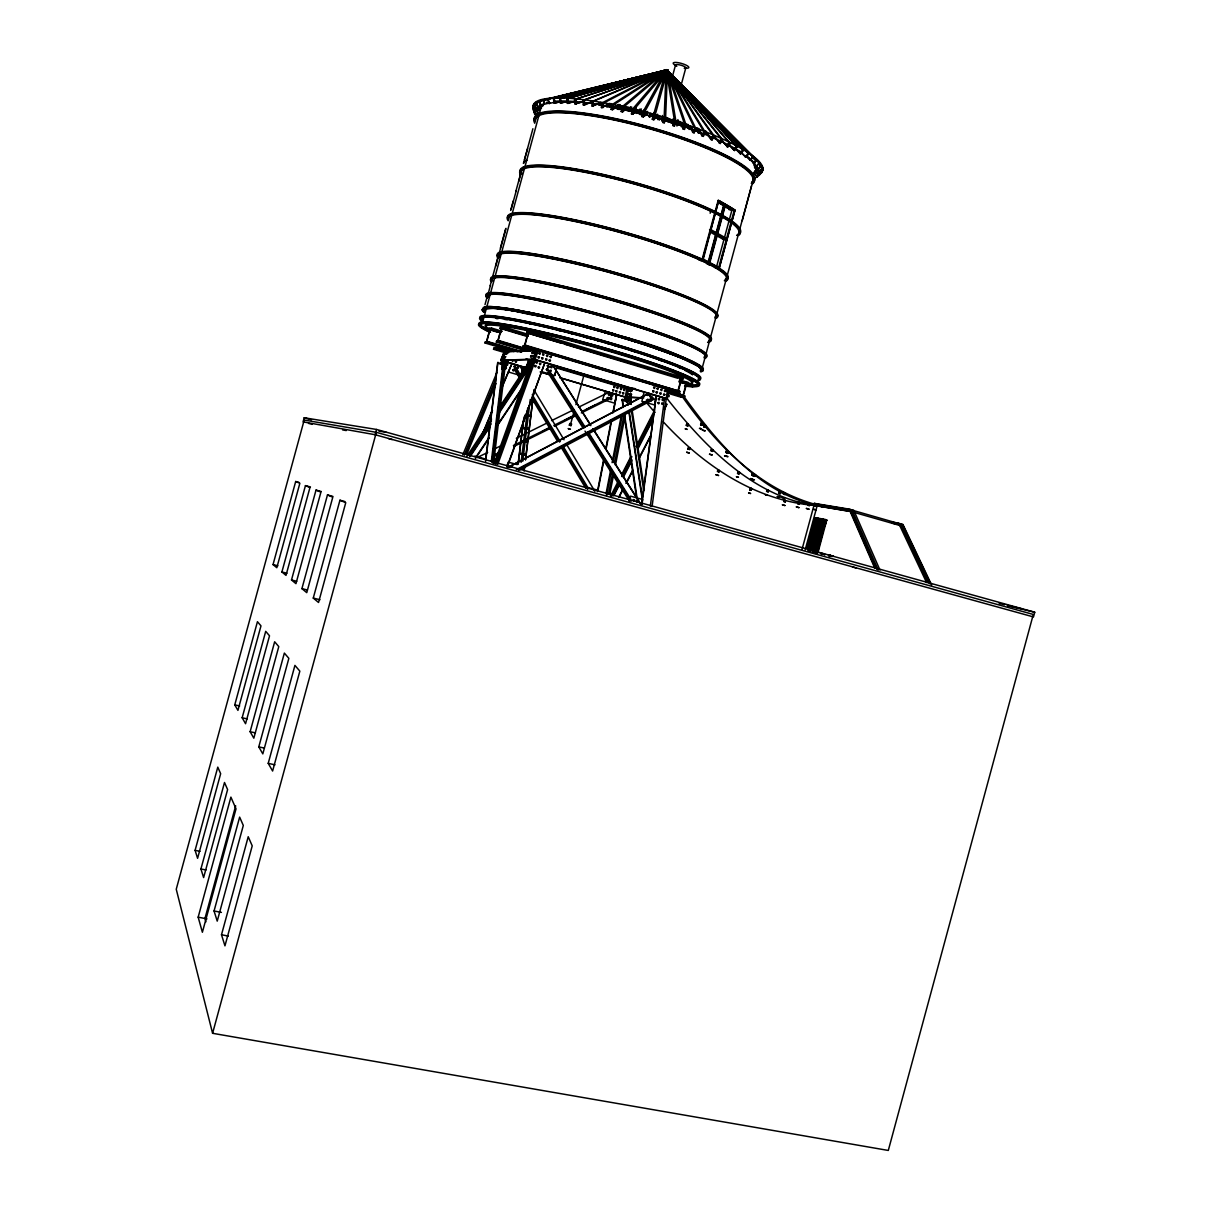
<?xml version="1.0" encoding="UTF-8"?>
<svg xmlns="http://www.w3.org/2000/svg" width="1211" height="1211" viewBox="0 0 1211 1211"><rect width="100%" height="100%" fill="white"/><g stroke="black" fill="none" stroke-linecap="round" stroke-linejoin="round"><path stroke-width="1.5" d="M611.04 103.556L601.428 107.628L601.534 103.147L666.201 69.829L667.412 69.996L669.289 73.114L666.459 69.996L547.856 99.105L549.522 103.48L547.856 99.105M602.775 107.855L602.881 103.389L667.488 70.056L574.604 99.453L575.028 103.964L583.339 101.739M662.992 116.786L662.75 122.417L664.203 122.856L665.566 118.663L667.518 70.147L666.201 69.708L674.588 121.494L673.028 125.611L674.451 126.065L676.026 121.948L667.503 70.162L666.186 69.708L684.82 124.9L683.049 128.941L684.442 129.41L686.213 125.369L667.488 70.177L666.171 69.723L694.72 128.411L696.053 128.896L694.085 132.862L692.753 132.377L689.513 125.656M662.75 122.417L664.112 118.224L666.156 69.738L667.443 70.011L665.52 71.752L667.231 69.905L670.591 74.265M664.203 122.856L664.445 117.225M499.674 408.501L531.659 360.257L530.736 359.924L530.494 364.768L499.492 411.437M662.069 121.039L662.402 115.469M620.35 104.661L612.539 109.732L611.146 109.444L611.464 105.009L666.171 69.814L667.473 70.026L623.135 107.461L622.621 111.881L621.198 111.563L621.712 107.143L666.156 69.799L667.503 70.056L612.857 105.281L611.464 105.009M612.539 109.732L612.857 105.281M492.635 462.89L504.972 360.061L505.88 360.378L493.619 463.207M491.333 461.285L503.08 364.011L504.972 360.061M491.938 462.314L503.655 365.026L505.88 360.378M518.096 463.919L523.364 420.777M518.232 463.949L523.954 417.038M520.382 453.444L525.09 454.17L524.984 454.942L520.291 454.201L523.773 453.958M521.865 441.364L522.698 440.698L521.865 441.364L526.573 442L526.664 441.228L521.956 440.607M523.424 428.512L528.238 428.285L528.147 429.042L524.166 428.603L523.515 427.755M524.999 415.661L529.828 415.328L529.737 416.084L524.999 415.661L528.405 415.978M521.124 453.535L520.291 454.201M525.741 415.767L525.09 414.904M521.093 462.39L527.724 408.001M522.728 461.3L530.267 399.418M528.98 415.994L529.086 415.222M524.242 454.852L524.333 454.08M527.406 428.951L527.496 428.179M524.545 467.219L524.091 470.973L524.681 467.249M525.453 459.726L533.915 390.381L525.604 459.741M485.535 460.21L497.63 362.952L503.08 364.011M485.656 461.361L497.963 362.24M759.645 173.324L762.824 170.07L759.645 173.324L754.498 167.618M641.966 504.715L642.647 499.507L630.583 496.147L629.448 501.324M650.337 506.077L664.582 398.147L656.286 395.573L641.558 503.64M652.093 506.546L667.503 389.155L668.82 389.397L667.094 398.964L533.34 359.243L536.988 350.024L538.305 350.569L535.035 359.637L500.779 360.257L533.733 359.092L667.579 398.843L666.247 398.601M667.094 398.964L668.82 389.397M654.682 405.125L655.938 395.664M641.981 503.731L656.286 395.573M657.694 118.95L658.284 115.257M658.088 119.722L658.678 116.014M659.026 119.299L659.632 115.605M659.42 120.071L660.025 116.377M701.744 369.385L700.594 370.097L701.926 368.356L698.929 365.344L691.239 361.075L654.228 346.618L604.834 331.254L547.947 316.404A114.561 10.672 15.5 0 0 537.23 314.012L527.194 311.923A114.561 10.672 15.5 0 0 518.051 310.183L509.831 308.775A114.561 10.672 15.5 0 0 502.701 307.715C497.312 308.442 485.672 303.34 482.659 309.199A114.53 10.657 15.5 0 0 483.749 310.576L482.659 309.199L483.522 307.337L496.722 307.034A114.53 10.657 15.5 0 1 502.701 307.73L509.831 308.775A114.53 10.657 15.5 0 1 518.005 310.167L570.986 322.141M636.562 109.989L632.929 114.288L631.461 113.925L632.187 109.565L666.156 69.784L667.518 70.071M629.887 399.615L630.325 398.676L629.977 400.235M630.492 402.521L631.37 397.163L631.098 402.627M632.929 114.288L633.656 109.913L667.518 70.102L696.053 128.896M700.654 371.913L702.955 369.93L699.943 366.903A114.591 10.596 15.5 0 0 696.658 364.889C656.347 346.195 613.084 334.902 570.351 323.186M597.432 491.469L603.517 460.301M605.667 449.311L611.388 419.975M612.811 412.648L616.762 394.332L613.19 412.663M605.424 391.108L602.669 399.615L614.87 403.233L616.429 394.347M597.795 491.545L603.88 460.362M606.03 449.357L611.752 420.005M605.984 493.816L610.647 470.004M612.085 462.678L621.394 415.07M624.27 400.417L624.982 396.754L627.555 396.845L628.797 397.208L628.07 400.886M641.391 397.889L625.194 397.132L626.92 388.322L634.292 388.474M606.59 495.45L611.298 471.321M613.114 462.042L622.197 415.661M625.103 400.811L625.83 397.102M626.435 397.344L628.115 388.534L635.548 388.701M560.269 377.877L626.738 397.496L628.464 388.686L626.92 388.322M608.452 494.33L612.781 472.26M614.582 463.056L623.953 415.237M626.465 402.355L627.555 396.845M626.814 402.355L627.858 397.041L631.37 397.163M627.752 400.69L627.858 397.041M609.693 494.678L613.659 474.455M615.46 465.251L625.194 415.6M641.875 116.544L642.814 112.229L666.141 69.769L667.549 70.117L653.819 119.798L652.351 119.374L653.501 115.121L666.156 69.738L667.549 70.132L644.297 112.623L643.359 116.937L641.875 116.544L644.585 111.624M554.82 375.516L557.09 366.191L554.623 375.577L541.544 371.595M518.808 181.317L520.836 173.067M575.286 92.46L667.064 69.829L670.637 74.159L666.883 69.784L650.579 74.355L666.958 69.799L672.014 75.415M682.399 86.026L666.837 69.754L656.029 73.447L666.898 69.784L685.154 88.554M653.244 117.724L654.697 112.335M653.819 119.798L654.969 115.545L653.501 115.121M654.44 118.723L655.56 114.515M742.237 220.674L753.287 179.637M1034.754 612.236L1033.483 616.929L375.077 434.704L303.068 421.867L304.188 417.765L376.515 429.451L1034.754 612.236L1007.264 605.667M195.092 850.349L217.783 767.138L220.659 773.693L197.59 858.311L195.092 850.349L200.012 851.333M234.767 704.863L257.443 621.712L260.986 625.845L237.931 710.373L234.767 704.863L239.657 705.968M295.681 481.509L299.859 483.265L276.819 567.732L273.035 564.583L295.681 481.509L298.905 482.356M200.92 868.968L224.504 782.488L227.607 789.572L203.615 877.566L200.92 868.968L206.021 869.982M242.155 717.76L265.709 631.355L269.523 635.805L245.561 723.724L242.155 717.76L247.211 718.91M305.444 485.626L309.955 487.533L286.008 575.392L281.906 571.97L305.444 485.626L310.455 486.958M198.165 917.181L230.892 797.11L236.024 808.842L202.388 932.258L198.165 917.181L206.975 918.877M250.132 731.716L274.655 641.785L278.787 646.598L253.826 738.18L250.132 731.716L255.4 732.897M316.01 490.107L320.9 492.166L295.953 583.672L291.503 579.963L316.01 490.107L321.218 491.484M235.676 805.815L204.962 918.483L205.931 921.843M214.059 910.975L239.642 817.107L243.305 825.463L217.223 921.117L214.059 910.975L221.416 912.398M258.791 746.869L284.358 653.092L288.854 658.345L262.817 753.893L258.791 746.869L264.27 748.08M327.47 494.951L332.783 497.191L306.761 592.663L301.917 588.637L327.47 494.951L332.874 496.389M221.492 934.771L248.225 836.725L252.221 845.868L224.958 945.852L221.492 934.771L228.334 936.073M268.221 763.354L294.924 665.399L299.844 671.136L272.611 771.029L268.221 763.354L275.003 764.837M339.943 500.234L345.756 502.686L318.554 602.488L313.271 598.083L339.943 500.234L344.953 501.551M375.077 434.704L376.515 429.451M212.591 1033.301L376.349 432.327L1033.301 614.446L888.299 1150.45L212.591 1033.301L176.246 889.237L304.203 420.05L376.349 432.327M485.005 304.627L487.579 295.227M490.137 285.796L492.287 277.94M492.71 276.365L497.842 257.519M500.4 248.088L505.592 229.046M510.664 210.396L513.237 200.981M515.795 191.58L520.927 172.749M523.47 163.409L532.901 128.744M487.927 294.697L490.5 285.236M495.647 266.329L506.001 228.334M511.087 209.639L516.234 190.748M513.933 351.584L485.051 343.001L485.384 341.79L520.851 351.932M497.736 332.238L488.714 329.528L489.047 328.332L491.545 328.06L502.308 331.284M486.474 341.714L489.819 329.407L500.673 332.662M521.139 351.917L486.746 341.684L490.107 329.377L500.188 331.95M485.051 343.001L487.533 342.804L487.866 341.593L521.986 351.75M491.212 329.271L491.545 328.06M506.183 353.022L493.543 349.268L493.861 348.102L507.621 351.78M527.103 351.311L496.328 342.138L496.661 340.912L530.161 350.463M525.407 335.931L500.082 328.332L500.431 327.091L503.065 326.803L528.268 334.387M497.827 340.821L501.263 328.211L528.193 336.295M493.543 349.268L496.01 349.131L496.343 347.935L508.877 351.659M530.463 350.448L498.115 340.791L501.551 328.181L527.935 335.629M496.328 342.138L498.932 341.941L499.28 340.7L531.705 350.373M502.716 328.045L503.065 326.803M535.565 350.6L522.97 346.846L523.303 345.589L677.812 391.304L681.218 378.816L679.598 378.816M526.785 332.813L527.133 331.557L529.964 331.284L683.564 377.605L683.231 378.831L526.785 332.813L560.95 343.091M524.56 345.513L528.041 332.692M849.456 509.589A226.548 185.48 -86.1 0 1 816.214 504.639C757.178 488.563 713.218 441.304 679.492 392.591L679.825 391.35L524.863 345.483L528.359 332.662L683.231 378.831M522.97 346.846L525.771 346.664L526.119 345.407L679.825 391.35M529.616 332.556L529.964 331.284M644.676 116.105L645.675 112.456M646.674 114.984L647.658 111.397M652.623 116.771L653.607 113.183M569.397 425.122L569.836 423.532L571.516 424.017L571.092 425.606L569.397 425.122L571.092 425.606M570.033 425.349L569.836 423.532M570.472 424.622L573.938 411.922M575.906 404.671L584.292 373.851M570.457 425.379L571.516 424.017M655.075 118.678L656.059 115.06M656.589 117.845L657.558 114.243M672.589 75.854L675.541 64.955M681.415 84.089L685.85 67.74M700.836 260.637L697.899 258.276L703.288 259.154L718.532 201.162L734.82 210.729L728.992 209.654M710.146 213.242L711.129 209.639M718.168 200.39L702.077 259.593L718.501 268.267L734.35 209.912L718.168 200.39A113.077 19.543 15.7 0 1 722.937 202.888A113.062 19.543 15.7 0 1 731.066 207.671A113.077 19.543 15.7 0 1 734.32 209.897M719.152 268.403L702.637 259.669L718.728 200.451L735.016 210.033L719.152 268.403L714.808 267.525M668.654 392.137L667.73 395.543L669.244 395.588L668.926 396.754M723.588 205.416L708.026 262.742L709.328 262.954L724.905 205.613L723.588 205.416L725.268 205.825L709.691 263.15L708.39 262.923L723.951 205.628M668.684 390.351L675.889 392.5L676.207 391.274L677.812 391.304M678.221 391.32L681.611 378.831M710.357 229.348L725.843 238.007L725.404 239.627L723.058 239.248L723.497 237.628L709.54 229.833M668.29 393.378L680.96 397.163L681.278 395.967L682.868 396.012L686.183 383.796L684.593 383.766M667.079 391.198L683.261 396.027L686.576 383.796L688.181 383.811L688.499 382.615L679.507 379.906M714.99 266.814L719.349 267.692L734.82 210.729M668.639 391.229L684.851 396.073L684.518 397.284C721.711 448.797 771.331 506.894 840.237 508.151M691.784 385.143L691.466 386.339L692.722 386.718L693.055 385.522L686.743 383.63A107.446 9.143 15.4 0 0 624.21 354.445M686.334 425.455L686.758 423.926L688.348 424.395L687.939 425.924L686.334 425.455L686.758 423.926M751.486 185.873L701.623 370.172L698.596 366.57L685.335 359.773M688.06 449.024L688.453 447.525L689.498 447.782L689.619 449.478L688.06 449.024L689.619 449.478M688.65 449.145L688.453 447.525M689.089 449.281L689.498 447.782M700.639 424.728L701.063 423.123L702.183 423.381L702.304 425.228L700.639 424.728L701.063 423.123M702.183 423.381L702.304 425.228M703.833 426.711L704.257 425.137L705.907 425.621L705.468 427.195L703.833 426.711L705.468 427.195M704.393 426.938L704.257 425.137M704.923 426.968L705.907 425.621M710.933 450.931L711.341 449.417L712.931 449.871L712.522 451.4C711.523 450.734 711.765 451.975 711.341 449.417M717.381 471.563L717.79 470.08L719.349 470.519L718.94 472.002C717.835 471.427 718.426 472.532 717.79 470.08M725.979 452.445L726.403 450.855L728.341 451.279L728.447 453.05C721.862 451.658 731.081 453.429 726.827 452.581L727.251 451.022L727.372 452.747M726.403 450.855C725.328 455.366 728.734 449.054 727.629 452.914L726.827 452.581M728.447 453.05L728.341 451.279M737.575 473.35L737.999 471.836L739.573 472.29L739.149 473.804L737.575 473.35L739.149 473.804M738.089 473.546L737.999 471.836M738.755 473.607C736.56 473.274 740.572 473.925 739.573 472.29M751.713 475.166L752.137 473.607L753.227 473.879L753.318 475.62L751.713 475.166L753.318 475.62M752.228 475.348L752.137 473.607M752.803 475.423L753.227 473.879M749.715 489.668L750.124 488.184L751.168 488.442L751.259 490.092L749.715 489.668L751.259 490.092M753.545 475.923L753.984 474.349L755.089 474.621L755.18 476.392L753.545 475.923L753.984 474.349M750.215 489.834L750.124 488.184M750.865 489.91C748.474 489.123 752.712 491.045 751.168 488.442M755.089 474.621L755.18 476.392M766.548 491.484L766.957 489.986L768.516 490.425L768.107 491.938C767.184 491.348 767.335 492.468 766.957 489.986M778.718 493.24L779.142 491.696L780.717 492.15L780.308 493.679L778.718 493.24L779.142 491.696M783.32 494.103L783.744 492.544L785.349 492.998L784.925 494.557C783.684 493.876 784.41 495.178 783.744 492.544M783.789 501.642L784.183 500.173L785.228 500.431L785.303 502.081C784.425 501.46 784.546 502.641 784.183 500.173M785.228 500.431L785.303 502.081M797.761 503.685L798.17 502.187L799.714 502.626L799.305 504.124L797.761 503.685L798.17 502.187M807.813 505.154L808.221 503.64L809.781 504.079L809.372 505.608L807.813 505.154L808.221 503.64M876.825 569.337L850.727 509.392L814.261 503.352L813.716 505.35L850.152 511.481L874.736 568.035M802.076 549.234L814.413 503.746L853.77 510.27L880.003 570.154M814.897 505.895L815.306 504.351L816.411 504.639L816.471 506.349L814.897 505.895L816.471 506.349M815.366 506.077L815.306 504.351M815.896 506.077L815.124 505.895L816.411 504.639M805.179 549.87L817.319 505.108M807.026 548.659L815.427 517.672L825.599 519.534L816.365 553.609M818.742 548.886L808.721 546.615L807.949 549.446L817.97 551.747L818.212 548.734M814.882 523.879L815.654 521.048L825.766 523.001L824.979 525.877L815.412 524.03L815.654 521.048M808.009 550.717L816.804 518.323L827.295 520.306M808.539 550.869L816.804 518.323M808.872 550.793L817.289 519.807L825.766 521.381M809.13 550.975L818.046 518.55L809.659 551.126M810.356 551.262L819.302 518.777M811.385 549.597L819.181 518.762M812.097 549.733L820.543 519.019M812.127 551.686L820.422 518.989M812.838 551.822L821.8 519.247L813.383 551.974M814.095 552.11L823.071 519.474M814.625 552.261L822.95 519.458M815.336 552.398L824.328 519.716M815.881 552.549L824.207 519.686M817.137 552.837L826.023 520.079L820.165 519.004M817.258 552.867L822.678 532.84M823.677 529.207L825.478 519.928M817.864 552.973L826.75 520.155M527.618 148.62L524.469 159.716M652.351 119.374L654.303 112.366M494.149 463.298L494.845 462.087L494.618 463.071M512.026 360.348L512.662 361.529L513.358 360.197M520.685 375.561L523.288 366.842L520.821 375.622L508.378 371.974M494.194 463.556L531.75 359.485L534.445 359.379L496.707 464.04M525.483 368.704L528.859 368.644L532.113 359.637L529.479 368.916L525.483 368.704L528.965 359.743L532.113 359.637M495.587 463.934L533.112 359.879L531.75 359.485L535.474 359.803L497.766 464.358M533.34 359.243L537.003 350.024L504.291 351.78L500.718 360.242L526.134 367.796M507.046 465.448L508.257 462.102L517.233 464.6M507 466.916L544.92 362.498L507.333 466.992M493.604 462.224L494.83 458.924L497.797 459.469L494.83 458.924M648.824 116.438L650.156 112.941M649.459 117.3L650.791 113.804M650.156 116.831L651.503 113.35M507.439 360.484L504.699 369.294L508.03 360.727L504.609 360.575L501.793 367.387M526.104 368.961L528.965 359.743M495.466 463.238L495.693 462.254L495.087 463.162M505.123 362.816L504.911 363.709L505.487 362.8M541.559 107.915L534.339 109.838L539.879 108.127M500.991 360.378L504.23 351.765L536.473 350.66M462.829 454.746L496.798 372.731M500.415 363.996L501.854 360.515L505.532 360.817L503.458 360.878L502.005 364.375M501.99 360.772L505.502 352.295M464.403 455.154L496.222 378.332M465.524 453.868L495.632 381.193M502.081 365.616L504.23 360.424M466.825 454.231L496.207 383.297M501.944 369.461L504.805 362.543M482.069 434.825L492.181 410.438M502.293 386.052L511.996 363.406L501.884 387.808M483.083 433.129L492.483 410.468M692.753 132.377L694.72 128.411M644.449 115.075L646.159 111.7M645.766 115.499L647.461 112.123M610.586 496.192L618.231 481.282M621.621 474.651L630.946 456.441M636.032 446.496L654.697 410.06M611.479 496.389L618.276 483.144M621.667 476.513L631.87 456.638M636.956 446.708L654.788 411.937M613.084 495.965L619.033 484.385M623.287 476.105L631.794 459.559M637.743 447.964L653.047 418.173M613.992 495.45L619.093 485.52M623.347 477.255L631.854 460.695M637.803 449.114L653.123 419.324M619.033 496.586L623.317 488.321M625.875 483.356L632.717 470.14M638.712 458.575L650.685 435.43M664.37 409L666.928 404.035L664.37 409.727M619.033 497.297L623.317 489.032M626.738 482.432L632.717 470.867M638.712 459.287L650.685 436.157M623.014 407.501L622.272 399.448L627.162 400.659L627.737 404.338M643.359 116.937L646.038 112.002M627.162 400.659L629.236 396.845L630.114 397.072L631.249 404.444M628.237 405.231L627.661 401.552L630.114 397.072M663.159 71.388L667.306 70.208L705.468 132.499L703.319 136.389L702.047 135.889L704.196 131.999L666.232 69.693L737.287 147L734.532 150.542L728.553 144.472M667.079 72.191L666.489 69.693L714.369 136.147L712.053 139.946L710.857 139.447L713.173 135.647L666.262 69.693L730.339 143.428L727.72 147.061L720.666 139.507M758.903 175.217L762.173 172.053L758.903 175.217L755.043 171.084M638.454 113.683L641.421 108.975M639.65 114.47L641.709 110.988M640.922 114.924L643.964 110.125M466.78 456.441L491.545 419.082M499.795 406.624L530.736 359.924M468.702 455.185L491.409 420.944M469.52 456.562L491.227 423.88M470.474 456.123L490.107 426.575M499.416 412.573L528.359 369.022M719.092 143.019L721.574 139.295L666.307 69.693L722.679 139.795L720.212 143.519L713.234 135.602L714.369 136.147M475.484 457.773L488.972 437.595M497.267 425.182L524.242 384.826M475.439 458.5L488.926 438.321M497.221 425.909L521.093 390.214M726.706 146.561L729.325 142.928L666.338 69.678L753.363 157.097L749.76 159.958L753.363 157.097M647.37 395.452L648.702 395.301M510.361 466.765L511.753 466.598M634.458 113.198L636.729 110.231M635.366 112.986L637.637 110.019M636.608 113.44L640.029 108.99M733.624 150.058L736.379 146.516L666.383 69.693L748.837 153.858L745.885 157.248L739.936 151.39M739.8 153.479L742.661 150.013L743.463 150.482L740.602 153.948L735.94 149.392M631.461 113.925L636.32 108.218M745.189 156.794L748.141 153.403L748.837 153.858M629.16 400.084L629.402 398.979M628.676 110.928L631.188 108.173M629.871 111.397L632.369 108.642M534.308 103.768L535.504 108.036L534.308 103.768L537.941 102.844M756.678 166.195L759.464 162.652L756.678 166.195L748.201 157.672M758.54 168.798L761.477 165.347L758.54 168.798L753.075 163.137M667.685 72.539L666.883 69.784L664.809 71.721L666.777 69.738L679.765 83.604M665.278 71.721L667.185 69.875L669.426 72.917M762.597 167.829L759.524 171.175L762.597 167.829L759.963 165.135M664.748 71.737L666.837 69.754L667.624 72.493L666.716 69.738L655.999 73.008M550.233 102.799L540.424 105.221L539.334 100.846L667.17 69.875L665.172 71.706L667.064 69.829L670.712 74.083L666.837 69.754L656.059 73.19L666.807 70.117M624.74 110.262L627.495 107.673M626.541 110.549L630.689 106.674M753.53 172.643L757.329 176.867L760.387 173.99M627.692 111.018L631.824 107.143M580.402 91.309L667.064 69.829L664.975 71.706L666.958 69.799L667.761 72.63L666.943 69.799L645.266 75.566M622.621 111.881L628.342 107.022M621.198 111.563L626.92 106.704M617.973 109.081L620.91 106.689M619.048 109.565L621.985 107.173M669.153 72.917L667.019 69.814M757.329 176.867L753.802 172.431M616.838 108.899L621.379 105.645M617.837 109.384L622.378 106.129M590.06 424.032L552.64 364.95L547.069 368.598L584.565 427.695M520.019 378.74L514.221 369.098L519.701 365.737L523.561 372.171M514.221 369.098L516.719 368.916L520.594 375.38M611.146 109.444L618.957 104.388M608.951 107.052L612.115 105.069M615.869 106.629L619.033 104.63M700.987 370.717L703.288 368.719C667.564 345.211 622.832 337.778 582.309 324.911M701.593 371.671L702.774 370.96M606.938 107.234L611.827 104.494M609.405 106.795L612.66 104.963M543.391 104.933L537.533 106.492L536.382 102.163L542.24 100.604M509.559 360.257L508.665 360.348M537.533 106.492L536.73 101.966M516.234 469.686L651.397 398.449L653.471 398.328L653.879 399.252L518.414 470.685M519.64 468.869L653.471 398.328M508.423 467.083L648.672 393.348L651.397 398.449M508.726 467.098L649.035 393.333M601.428 107.628L609.708 103.329M493.195 455.548L498.251 453.035M513.403 445.512L550.46 427.089M553.821 425.424L575.709 414.54M582.446 411.195L611.071 396.966L609.057 392.228L611.676 397.859L581.356 412.936M543.149 430.98L549.87 427.634M564.977 420.126L573.378 415.948M586.805 409.273L595.207 405.11M493.755 456.471L498.811 453.958M513.979 446.42L551.035 427.998M554.411 426.333L576.3 415.449M477.391 457.44L487.655 452.475M494.255 449.069L502.671 444.891M516.325 438.261L548.356 422.351M551.55 420.626L573.651 409.802M578.51 407.244L609.057 392.228M757.935 175.398L755.331 178.062M663.113 71.267L667.155 70.193L743.463 150.482M598.749 104.812L602.2 103.253M599.4 105.266L602.836 103.707M701.926 370.475L703.107 369.749A114.53 10.657 15.5 0 0 700.261 365.677A114.591 10.672 15.5 0 0 696.991 363.663M575.649 101.315L567.384 103.374L566.809 98.878L667.367 69.966L584.504 105.024L583.293 104.873L583.036 100.362L667.533 70.162L666.156 69.738L592.043 101.603L592.118 106.099L600.732 102.375M592.118 106.099L602.003 102.572M661.403 71.873L667.11 70.177M661.373 71.721L666.655 69.723L759.797 163.031M583.293 104.873L593.905 100.952M583.036 100.362L667.428 70.011L553.397 98.697L554.229 103.177L560.526 101.754M539.334 100.846L540.424 105.221M575.028 103.964L582.203 101.633M574.604 99.453L667.397 69.981L559.724 98.621L560.436 103.117L566.793 101.663M666.58 70.026L548.568 99.03M538.85 108.415L533.309 109.701L534.641 114.122L538.244 113.047M538.108 112.714L534.641 114.122M644.07 392.152L641.875 401.341L654.909 405.064M567.384 103.374L576.421 100.725M566.809 98.878L667.352 69.966L559.724 98.621M552.64 364.95L590.847 425.666M539.485 110.05L534.066 111.866L539.485 110.352M560.436 103.117L565.855 101.648M593.784 328.166L582.446 325.108A113.107 10.536 15.5 0 0 548.553 316.707A113.153 10.536 15.5 0 0 537.956 314.345A113.107 10.536 15.5 0 0 528.041 312.287A113.153 10.536 15.5 0 0 503.882 308.139C500.537 308.654 481.312 303.234 485.111 310.924L483.976 308.502C494.875 304.233 507.772 309.986 518.989 310.546M536.745 104.661L533.249 105.342L534.339 109.838M582.128 326.395A113.153 10.46 15.5 0 0 503.549 309.395C500.204 309.91 480.979 304.476 484.778 312.135L483.643 309.728C500.991 305.066 520.155 313.785 537.608 315.632M535.731 107.794L541.166 106.417M535.504 108.036L542.755 106.19M554.229 103.177L559.694 101.769M553.397 98.697L667.276 69.92M545.904 99.711L551.414 98.348M560.587 96.078L571.607 93.368M536.382 102.163L547.387 99.453M554.714 97.637L562.055 95.836M565.734 94.927L576.739 92.218M548.81 103.556L554.986 102.133M633.807 501.006C636.562 499.749 631.627 498.448 633.489 500.915M637.243 501.959C639.983 500.703 635.048 499.401 636.925 501.869M488.714 329.528L489.819 329.407M500.082 328.332L501.263 328.211M486.746 341.684L487.866 341.593M498.115 340.791L499.28 340.7M524.863 345.483L526.119 345.407M496.343 347.935L495.238 348.011L507.909 351.765M653.879 399.252L651.457 399.388L648.672 393.348M504.699 369.294L501.672 369.34L504.609 360.575M679.931 377.59L683.564 377.605M684.911 382.57L688.499 382.615M675.889 392.5L679.492 392.591L525.771 346.664M683.261 396.027L684.851 396.073M680.96 397.163L684.518 397.284L668.305 392.44M625.194 397.132L643.858 397.798M830.701 507.061C760.675 504.412 707.239 449.675 666.595 397.995M829.035 555.016L830.776 555.531L829.626 555.198M526.664 441.228L526.573 442M828.369 555.228L833.213 556.137L830.655 555.471M699.549 258.503L703.288 259.154M700.791 260.456L697.703 258.987L702.637 259.669M592.043 101.603L593.314 101.785L593.405 106.296M723.497 237.628L725.843 238.007M608.77 493.074L611.585 493.679M378.892 431.131L386.264 432.342M814.201 505.275L850.667 511.405L902.392 526.225L929.548 583.672M890.645 521.911L899.909 523.515L927.762 582.536M890.085 522.153L902.906 524.378L931.683 585.08M893.415 523.046L897.079 523.682M893.869 523.591L899.243 524.514L926.597 582.627M601.534 103.147L602.881 103.389M342.592 429.905L346.27 430.571M735.016 210.033L729.189 208.958L718.395 202.615M714.717 266.647L719.077 267.51M516.719 368.916L515.265 368.628L520.094 376.682M832.108 555.879L831.427 555.652M621.712 107.143L623.135 107.461M548.189 317.993L517.672 311.439L496.374 308.29L483.991 308.29L482.16 309.834L483.431 311.772M817.97 551.747L808.479 549.597L808.721 546.615M701.638 423.366L702.743 423.623M547.599 317.691L559.27 320.597M832.305 555.94L831.7 555.728M726.963 451.067L728.871 451.491M999.136 603.381L1004.646 604.698M1008.309 605.561L1021.161 608.633M688.998 447.722L690.028 447.979M632.187 109.565L633.656 109.913M752.652 473.804L753.742 474.076M754.498 474.545L755.619 474.818M558.831 320.34L570.638 323.428M621.894 400.114L627.661 401.552M750.623 488.351L751.653 488.623M815.79 504.533L816.895 504.805M301.917 588.637L307.367 589.999M313.271 598.083L319.992 599.748M784.667 500.34L785.712 500.597M828.808 555.304L831.079 555.894M820.362 553.382L823.102 554.093M281.906 571.97L286.931 573.227M291.503 579.963L296.725 581.265M273.035 564.583L277.879 565.794M687.106 425.561L687.167 425.636M821.845 553.427L820.604 553.064L823.086 553.715M823.404 553.881L824.721 554.184L822.602 553.669M832.85 556.455L830.943 555.955M823.949 554.411L825.191 554.714L824.07 554.366M828.945 556.258L829.823 556.485M569.094 428.815C565.431 427.983 573.136 429.875 569.412 429.027M751.516 478.799C747.793 477.921 755.497 479.844 751.562 478.935M753.363 479.617C749.337 478.708 757.42 480.661 753.409 479.768M749.533 493.149C745.946 492.287 753.378 494.164 749.579 493.271M823.147 553.821L823.692 553.927M642.814 112.229L644.297 112.623M822.875 553.745L823.828 553.911M581.946 326.198L593.435 329.453M831.079 556.439L829.807 556.061L831.336 556.47M822.481 554.017L820.604 553.503M308.533 423.381L312.166 424.38M737.378 476.907C741.404 478.118 733.442 475.832 737.454 477.043M766.366 495.027C770.317 496.222 762.446 493.967 766.396 495.148M388.489 438.579L392.122 439.593M852.483 566.975L856.132 567.989M304.188 417.765L311.469 419.778M726.615 456.229L728.023 456.683L724.511 455.881L726.706 456.411M474.894 456.047L485.036 458.924M593.451 329.301L620.562 337.097M700.397 428.467C704.681 429.844 696.416 427.332 700.533 428.694M686.107 429.012C690.24 430.314 682.126 427.922 686.243 429.224M815.427 517.672L818.591 518.565M814.261 503.352L821.981 505.426M829.051 555.44L832.971 556.424M850.879 509.801L902.573 524.635L930.532 583.672M604.486 332.541L645.191 344.817L679.825 357.23M604.834 331.254L630.855 338.838M500.718 360.242L525.862 367.66M540.227 371.898L550.99 375.092M559.966 377.741L626.738 397.496M540.515 372.034L551.293 375.213M556.485 366.297L561.919 367.902M565.537 368.977L594.495 377.575M598.113 378.649L627.071 387.248M493.861 348.102L506.501 351.841M557.06 366.857L627.48 387.762M496.01 349.131L508.559 352.855M556.954 367.205L632.233 389.548M556.303 367.221L628.464 388.686M526.043 358.91L529.661 359.985M556.742 368.023L628.978 389.442M523.303 345.589L535.898 349.358M669.017 389.125L676.207 391.274M536.609 350.191L668.351 389.533M668.487 391.728L682.868 396.012M496.661 340.912L527.436 350.085M668.608 392.182L681.278 395.967M498.932 341.941L529.57 351.084M485.384 341.79L514.251 350.388M487.533 342.804L518.066 351.886M625.572 338.611L615.4 335.553A114.53 10.581 15.5 0 0 496.389 308.29L485.005 308.078L482.266 309.335L482.326 310.41A114.53 10.581 15.5 0 0 483.885 312.166M500.431 327.091L525.756 334.705M679.492 380.935L683.11 382.025M679.174 381.102L688.181 383.811M488.033 323.882L481.251 321.854L480.918 323.08L482.281 323.488L541.983 104.207L543.33 104.676M679.386 381.632L686.576 383.796M679.159 382.146L682.777 383.221M489.047 328.332L498.069 331.027M490.107 329.377L500.96 332.631M484.264 316.177L482.917 315.768L482.584 317.01L483.931 317.418M527.133 331.557L678.13 377.045M564.538 344.166L677.797 378.271M664.112 118.224L665.566 118.663M486.701 307.261L485.339 306.852L485.005 308.078L486.368 308.487M490.47 293.38L489.123 292.956L488.79 294.197L490.137 294.606M625.497 337.354L640.68 341.956M625.133 338.641L630.507 340.124M495.027 276.698L493.664 276.275L493.331 277.516L494.678 277.924M501.596 252.524L500.249 252.1L499.916 253.326L501.263 253.75M630.008 340.14L635.427 341.669M635.215 340.382L645.539 343.53M634.867 341.653L640.331 343.228M512.026 214.241L510.679 213.817L510.346 215.043L511.693 215.482M674.588 121.494L676.026 121.948M639.711 343.197L645.191 344.817M524.741 167.557L523.394 167.103L523.061 168.344L524.408 168.783M644.857 343.485L650.337 345.12M644.509 344.757L649.989 346.391M539.167 114.561L537.835 114.106L537.487 115.333L538.834 115.787M649.596 345.044L655.045 346.709A114.53 10.657 15.5 0 1 672.483 352.976M649.247 346.331L654.697 347.996A114.53 10.581 15.5 0 1 696.658 364.905L699.943 366.903A114.53 10.581 15.5 0 1 702.774 370.975M497.63 362.952L503.655 365.026M684.82 124.9L686.213 125.369M654.228 346.618L663.174 349.752A113.107 10.536 15.5 0 1 701.896 368.356M653.895 347.89L662.826 351.023A113.153 10.46 15.5 0 1 701.653 369.597L700.261 371.293L701.926 368.356M768.107 491.938L768.516 490.425M799.305 504.124C796.55 503.337 800.456 504.548 799.714 502.626M718.94 472.002L719.349 470.519M809.372 505.608C806.526 504.775 810.522 506.062 809.781 504.079M784.925 494.557L785.349 492.998M780.308 493.679C777.507 492.907 781.428 494.043 780.717 492.15M712.522 451.4L712.931 449.871M704.196 131.999L705.468 132.499M687.939 425.924L688.348 424.395M533.733 359.092L535.035 359.637M721.574 139.295L722.679 139.795M729.325 142.928L730.339 143.428M697.899 258.276L701.033 259.926M702.834 258.942L719.349 267.692M703.969 260.426L716.473 267.026L731.928 210.109L718.078 201.98M736.379 146.516L737.287 147M709.903 230.998L725.404 239.627M710.645 232.345L723.058 239.248M598.37 490.349L587.274 487.322M761.689 165.71L666.716 69.738L680.037 83.559M745.794 155.947L750.336 160.397M689.089 92.581L695.644 99.302M704.832 108.718L707.466 111.397M752.092 157.082L756.027 161.108M686.592 90.28L691.844 95.654M760.054 165.468L762.673 168.147M748.141 153.403L666.489 69.693L742.661 150.013M754.196 165.483L759.448 170.857M754.286 165.816L759.524 171.175M741.934 153.191L745.885 157.248M673.346 76.898L678.523 82.318M735.455 148.499L740.602 153.948M663.325 421.867C696.295 457.637 737.227 488.169 784.97 500.415A215.513 199.694 88 0 0 819.211 505.835M674.527 78.397L677.1 81.152M755.195 170.827L759.07 174.974M728.189 143.564L734.532 150.542M674.557 78.231L678.342 82.439M666.746 70.087L669.274 72.902M654.833 412.421L646.629 402.809M721.68 140.007L727.72 147.061M714.339 136.101L720.212 143.519M713.234 136.041L715.55 138.977M705.529 130.727L712.053 139.946M705.423 131.772L710.857 139.447M587.592 432.494L631.158 501.172M549.491 373.23L583.823 427.362M587.865 433.72L630.28 500.582M547.644 372.186L582.991 427.907M585.019 431.086L629.463 501.142M593.102 428.815L640.649 503.882M592.86 428.861L640.392 503.867M550.733 372.897L585.155 427.18M588.198 431.964L630.719 499.023M698.475 128.381L703.319 136.389M697.203 127.882L702.047 135.889M515.931 369.431L519.791 375.894M532.386 396.86L559.482 442.045M562.388 446.889L587.547 488.85M532.643 397.602L558.71 441.061M561.601 445.89L587.668 489.35M532.568 399.66L557.665 441.485M561.526 447.919L585.655 488.139M533.9 389.821L564.023 439.775M566.642 444.513L594.858 491.272M532.204 394.741L560.254 441.531M563.16 446.375L588.319 488.321M695.614 128.305L698.414 133.21M696.552 128.321L699.352 133.24M647.824 399.055L647.491 400.417L646.447 399.872M690.845 126.141L694.085 132.862M687.863 124.355L690.119 129.516M686.758 124.233L689.029 129.395M852.801 512.026L878.157 570.078M850.667 511.405L875.281 567.959M687.439 124.582L688.726 128.109M686.289 124.445L687.576 127.957M682.035 122.266L684.442 129.41M680.658 121.796L683.049 128.941M667.564 72.448L666.655 69.723L667.2 72.251M679.719 121.357L681.293 126.746M678.493 121.161L679.553 124.763M534.066 111.866L532.855 107.718M534.899 112.562L536.049 116.574M677.025 121.206L677.797 124.869M675.814 120.54L676.979 126.05M677.888 119.586L679.053 125.096M554.214 98.666L555.062 103.147M673.24 118.648L674.451 126.065M672.135 120.04L673.028 125.611M560.663 98.636L561.374 103.132M632.112 409.969L644.373 489.214M629.236 396.845L630.386 404.217M631.234 409.757L643.752 490.849M629.084 410.756L642.345 497.403M628.857 411.71L642.39 500.204M622.272 399.448L623.377 406.82M624.482 414.192L637.243 499.038M624.119 414.873L636.577 497.872M567.838 98.939L568.428 103.435M670.516 119.374L671 123.113M671.817 119.632L672.287 123.371M575.725 99.559L576.148 104.07M584.247 100.513L584.504 105.024M666.398 117.452L666.534 121.191M669.199 118.633L669.32 122.372M667.882 118.345L668.003 122.069M667.715 117.755L667.851 121.478M676.782 66.333A5.374 1.302 15.8 0 1 677.161 64.561A5.374 1.302 15.8 0 1 684.366 66.514A5.374 1.302 15.8 0 1 684.472 68.406M675.829 65.5A8.159 1.983 15.8 0 1 675.844 62.412A8.159 1.983 15.8 0 1 687.591 65.969A8.159 1.983 15.8 0 1 684.351 68.088M496.238 318.554A107.446 9.446 15.5 0 1 498.084 318.69M504.699 319.447A107.446 9.446 15.5 0 1 507.273 319.81M529.54 323.837A107.446 9.446 15.5 0 1 532.023 324.351M557.847 330.225A107.446 9.446 15.5 0 1 562.176 331.284M570.926 333.494A107.446 9.446 15.5 0 1 573.863 334.251M584.096 336.946A107.446 9.446 15.5 0 1 591.316 338.913M597.023 340.488A107.446 9.446 15.5 0 1 599.823 341.275M605.576 342.925A107.446 9.446 15.5 0 1 608.452 343.757M614.098 345.407A107.446 9.446 15.5 0 1 621.046 347.496M630.613 350.448A107.446 9.446 15.5 0 1 637.001 352.477M658.708 359.818A107.446 9.446 15.5 0 1 662.023 361.014M678.735 367.554A107.446 9.446 15.5 0 1 680.991 368.538M684.957 370.384A107.446 9.446 15.5 0 1 692.525 374.835M496.419 317.842A107.446 9.491 15.5 0 1 498.266 317.978M529.737 323.11A107.446 9.491 15.5 0 1 532.219 323.625M558.044 329.498A107.446 9.491 15.5 0 1 562.373 330.558M571.123 332.768A107.446 9.491 15.5 0 1 574.059 333.509M584.292 336.219A107.446 9.491 15.5 0 1 591.513 338.172M597.22 339.761A107.446 9.491 15.5 0 1 600.02 340.548M605.772 342.183A107.446 9.491 15.5 0 1 608.649 343.016M614.31 344.681A107.446 9.491 15.5 0 1 621.243 346.77M630.81 349.722A107.446 9.491 15.5 0 1 635.942 351.341M658.905 359.092A107.446 9.491 15.5 0 1 662.22 360.288M678.932 366.842A107.446 9.491 15.5 0 1 681.172 367.826M685.154 369.673A107.446 9.491 15.5 0 1 692.707 374.138M534.551 111.124A119.314 24.008 15.8 0 1 655.03 114.818A119.314 24.008 15.8 0 1 758.389 174.626M489.32 330.406A113.123 9.627 15.4 0 1 589.242 343.742A113.123 9.627 15.4 0 1 688.211 384.977M746.93 156.098A113.062 22.691 15.8 0 1 754.377 172.113M538.426 109.792A113.062 22.691 15.8 0 1 539.894 105.751M546.206 102.602A113.062 22.691 15.8 0 1 548.977 101.981M554.078 101.315A113.062 22.691 15.8 0 1 740.178 151.511M523.606 162.97A113.077 19.194 15.7 0 1 526.74 160.185M508.938 218.056A113.092 16.106 15.6 0 1 625.164 232.497A113.092 16.106 15.6 0 1 725.222 279.393M523.546 163.167A113.077 19.104 15.6 0 1 526.679 160.397M488.533 328.514A107.446 9.143 15.4 0 1 516.961 327.152A107.446 9.143 15.4 0 1 617.973 352.552M661.63 120.57A107.385 21.556 15.8 0 1 664.975 121.6M697.687 258.987A107.431 15.274 15.6 0 1 700.049 260.093M490.531 332.314A113.123 9.552 15.4 0 1 590.362 345.438A113.123 9.552 15.4 0 1 684.987 385.9M488.654 330.664A113.123 9.597 15.4 0 1 592.936 345.362A113.123 9.597 15.4 0 1 685.244 385.249M488.79 330.088A107.446 9.067 15.4 0 1 591.876 346.407A107.446 9.067 15.4 0 1 686.41 384.826M527.179 311.923A114.53 10.657 15.5 0 1 537.215 314.012L547.947 316.404A114.53 10.657 15.5 0 1 615.733 334.266M696.976 363.663A114.53 10.657 15.5 0 0 686.849 358.774A114.561 10.672 15.5 0 0 672.574 353.006M489.335 332.041A114.545 9.673 15.4 0 1 592.043 345.756A114.545 9.673 15.4 0 1 684.563 386.097M489.653 330.845A114.545 9.749 15.4 0 1 590.726 344.015A114.545 9.749 15.4 0 1 686.47 385.098M482.402 320.87A113.123 9.915 15.5 0 1 590.544 338.671A113.123 9.915 15.5 0 1 697.899 379.997M482.735 319.659A113.123 9.991 15.5 0 1 590.892 337.369A113.123 9.991 15.5 0 1 698.217 378.801M481.055 320.506A114.545 10.036 15.5 0 1 590.544 338.52A114.545 10.036 15.5 0 1 699.231 380.375M481.388 319.295A114.53 10.112 15.5 0 1 590.892 337.233A114.53 10.112 15.5 0 1 699.564 379.179M491.878 280.71A113.107 12.277 15.5 0 1 607.089 298.95A113.107 12.277 15.5 0 1 708.359 341.502M493.24 281.028A113.107 12.352 15.5 0 1 602.109 296.18A113.107 12.352 15.5 0 1 708.677 340.291M491.575 281.891A114.53 12.443 15.5 0 1 606.832 298.693A114.53 12.443 15.5 0 1 707.572 342.456M491.908 280.68A114.53 12.519 15.5 0 1 602.109 295.999A114.53 12.519 15.5 0 1 710.009 340.669M714.762 317.918A113.107 13.73 15.5 0 0 613.947 273.716A113.107 13.73 15.5 0 0 498.357 256.929A114.515 13.987 15.6 0 1 608.982 270.749A114.515 13.987 15.6 0 1 716.412 317.1M499.689 257.383A113.092 13.805 15.6 0 1 608.966 270.946A113.092 13.805 15.6 0 1 715.08 316.722M498.009 258.231A114.515 13.911 15.5 0 1 608.633 272.036A114.515 13.911 15.5 0 1 716.095 318.311M508.605 219.267A113.092 16.031 15.6 0 1 624.815 233.784A113.092 16.031 15.6 0 1 724.905 280.604M508.211 220.796A114.5 16.227 15.6 0 1 619.502 232.073A114.5 16.227 15.6 0 1 726.222 280.982M508.529 219.585A114.5 16.303 15.6 0 1 624.921 232.194A114.5 16.303 15.6 0 1 724.345 280.695M521.124 173.324A113.077 18.816 15.7 0 1 638.061 185.071A113.077 18.816 15.7 0 1 737.272 235.07M522.319 174.263A113.077 18.892 15.7 0 1 627.888 180.878A113.077 18.892 15.7 0 1 738.967 232.391M520.639 175.126A114.5 19.058 15.7 0 1 632.763 183.3A114.5 19.058 15.7 0 1 738.604 235.464M520.972 173.915A114.5 19.134 15.7 0 1 638.182 183.436A114.5 19.134 15.7 0 1 736.636 235.418M535.323 121.191A113.062 21.995 15.8 0 1 653.092 129.774A113.062 21.995 15.8 0 1 751.304 183.391M535.656 119.965A113.062 22.07 15.8 0 1 653.44 128.487A113.062 22.07 15.8 0 1 751.637 182.195M534.762 123.28A114.485 22.267 15.8 0 1 647.809 127.957A114.485 22.267 15.8 0 1 752.636 183.784M535.095 122.069A114.485 22.343 15.8 0 1 648.173 126.671A114.485 22.343 15.8 0 1 752.954 182.589M703.939 357.76A113.107 11.277 15.5 0 0 602.351 316.343A113.107 11.277 15.5 0 0 487.412 297.119A114.53 11.504 15.5 0 1 597.371 313.422A114.53 11.504 15.5 0 1 705.604 356.942M488.805 297.346A113.107 11.353 15.5 0 1 597.371 313.573A113.107 11.353 15.5 0 1 704.272 356.564M487.125 298.194A114.53 11.429 15.5 0 1 597.023 314.709A114.53 11.429 15.5 0 1 705.271 358.138M630.507 394.165L630.159 395.376L630.507 394.165M631.098 390.532L630.659 391.759L631.098 390.532M631.582 391.153L632.021 390.214L631.582 391.153M631.521 394.196L631.082 395.407L631.521 394.196M627.873 394.68L628.297 393.757L627.873 394.68M628.464 391.077L628.887 390.139L628.464 391.077M628.872 394.71L629.296 393.787L628.872 394.71M629.463 391.108L629.887 390.169L629.463 391.108M626.026 399.297L626.45 398.464L626.026 399.297M626.92 399.66L627.359 398.828L626.92 399.66M662.992 403.566C661.448 406.518 661.024 400.811 662.992 403.566M663.431 399.706C661.887 402.657 661.463 396.966 663.431 399.706M657.921 402.763C658.693 406.094 660.495 400.735 657.921 402.763M658.36 398.903C659.132 402.234 660.918 396.875 658.36 398.903M523.5 467.113L522.668 467.794L523.5 467.113M530.66 402.264L531.311 403.127L530.66 402.264M532.492 356.7L533.112 355.459L532.492 356.7M532.931 353.067L533.627 351.811L532.931 353.067M533.4 356.67L534.112 355.413L533.4 356.67M533.93 353.022L534.641 351.75L533.93 353.022M534.853 352.976L535.55 351.705L534.853 352.976M528.496 366.085L529.192 364.844L528.496 366.085M529.025 362.437L529.646 361.196L529.025 362.437M530.585 356.791L531.281 355.534L530.585 356.791M529.934 362.407L530.63 361.166L529.934 362.407M531.478 356.745L532.098 355.504L531.478 356.745M532.023 353.112L532.719 351.856L532.023 353.112M527.602 366.1L528.299 364.859L527.602 366.1M504.699 354.414L505.275 353.234L504.699 354.414M504.245 357.851L504.896 356.67L504.245 357.851M505.048 357.82L505.623 356.639L505.048 357.82M505.608 354.369L506.259 353.188L505.608 354.369M506.41 354.339L507.061 353.143L506.41 354.339M502.55 357.926L503.186 356.745L502.55 357.926M503.352 357.896L504.003 356.715L503.352 357.896M503.897 354.46L504.548 353.279L503.897 354.46M503.549 366.872L504.124 365.692L503.549 366.872M504.351 366.857L505.017 365.677L504.351 366.857M505.729 363.361L506.395 362.18L505.729 363.361M649.883 400.22C650.262 403.611 652.684 398.555 649.883 400.22M650.776 396.466C651.155 399.857 653.577 394.801 650.776 396.466M664.839 394.68C662.947 397.39 663.219 391.698 664.839 394.68M665.717 390.926C663.84 393.636 664.112 387.944 665.717 390.926M652.714 391.077C653.092 394.468 655.529 389.412 652.714 391.077M653.607 387.323C653.97 390.699 656.407 385.658 653.607 387.323M656.12 392.092C656.483 395.467 658.92 390.426 656.12 392.092M657.013 388.337C657.376 391.713 659.813 386.672 657.013 388.337M659.904 393.212C660.267 396.602 662.705 391.547 659.904 393.212M660.797 389.458C661.161 392.848 663.583 387.792 660.797 389.458M549.885 370.49C550.278 373.942 552.791 368.795 549.885 370.49M550.823 366.676C551.202 370.127 553.715 364.995 550.823 366.676M538.123 356.973C538.517 360.439 541.045 355.277 538.123 356.973M539.062 353.143C539.44 356.609 541.983 351.462 539.062 353.143M541.665 358.032C542.044 361.483 544.572 356.337 541.665 358.032M542.604 354.202C542.982 357.669 545.51 352.522 542.604 354.202M545.601 359.198C545.979 362.664 548.507 357.502 545.601 359.198M546.524 355.383C546.918 358.834 549.431 353.688 546.524 355.383M546.358 369.446C546.751 372.912 549.264 367.75 546.358 369.446M547.296 365.631C547.675 369.083 550.203 363.936 547.296 365.631M549.128 360.242C549.506 363.709 552.034 358.562 549.128 360.242M550.066 356.428C550.445 359.894 552.958 354.747 550.066 356.428M515.341 361.317C515.583 364.556 518.141 359.728 515.341 361.317M512.934 369.9C513.176 373.139 515.75 368.311 512.934 369.9M513.994 366.343C514.236 369.567 516.809 364.738 513.994 366.343M516.249 370.869C516.491 374.108 519.05 369.279 516.249 370.869M517.309 367.311C517.551 370.536 520.125 365.722 517.309 367.311M612.63 390.093C612.827 393.257 615.37 388.519 612.63 390.093M613.689 386.581C613.901 389.76 616.429 385.022 613.689 386.581M615.824 391.032C616.036 394.196 618.564 389.473 615.824 391.032M616.899 387.535C617.095 390.699 619.623 385.976 616.899 387.535M619.381 392.092C619.593 395.255 622.121 390.532 619.381 392.092M620.456 388.595C620.653 391.759 623.181 387.02 620.456 388.595M622.575 393.03C622.772 396.194 625.315 391.471 622.575 393.03M623.65 389.533C623.847 392.697 626.375 387.974 623.65 389.533M607.301 397.708C607.513 400.871 610.056 396.148 607.301 397.708M608.376 394.211C608.573 397.375 611.116 392.636 608.376 394.211M610.511 398.661C610.707 401.81 613.25 397.087 610.511 398.661M611.585 395.149C611.782 398.313 614.325 393.59 611.585 395.149M534.823 365.722C534.884 369.204 537.881 364.329 534.823 365.722M536.11 362.013C536.17 365.495 539.167 360.636 536.11 362.013M538.244 367.115C538.305 370.596 541.302 365.722 538.244 367.115M539.531 363.421C539.591 366.888 542.589 362.028 539.531 363.421M505.169 367.735C505.108 370.975 508.12 366.418 505.169 367.735M506.561 364.269C506.501 367.523 509.528 362.967 506.561 364.269M756.572 159.746L753.938 163.394L756.572 159.746M543.754 99.711L544.193 104.237L543.754 99.711M700.927 424.728L702.047 425.046L700.927 424.728M702.38 430.117L705.029 430.844L702.38 430.117M686.667 452.263L689.195 452.959L686.667 452.263M709.525 454.216L712.083 454.942L709.525 454.216M716.004 474.788L718.517 475.484L716.004 474.788M752.001 475.151L753.075 475.454L752.001 475.151M753.832 475.908L754.937 476.211L753.832 475.908M777.311 496.555L779.884 497.267L777.311 496.555M781.882 497.464L784.501 498.19L781.882 497.464M782.442 504.836L784.91 505.517L782.442 504.836M796.384 506.925L798.897 507.621L796.384 506.925M806.42 508.453L808.963 509.15L806.42 508.453M813.474 509.241L816.063 509.952L813.474 509.241M469.399 454.095L466.795 453.625L469.399 454.095M710.191 265.33L706.513 263.302A107.431 15.274 15.6 0 1 710.161 265.315M722.452 204.598L718.35 202.282A107.446 18.574 15.7 0 1 729.158 208.943L722.452 204.598M667.397 72.342L666.655 69.723L667.306 72.297"/></g></svg>
